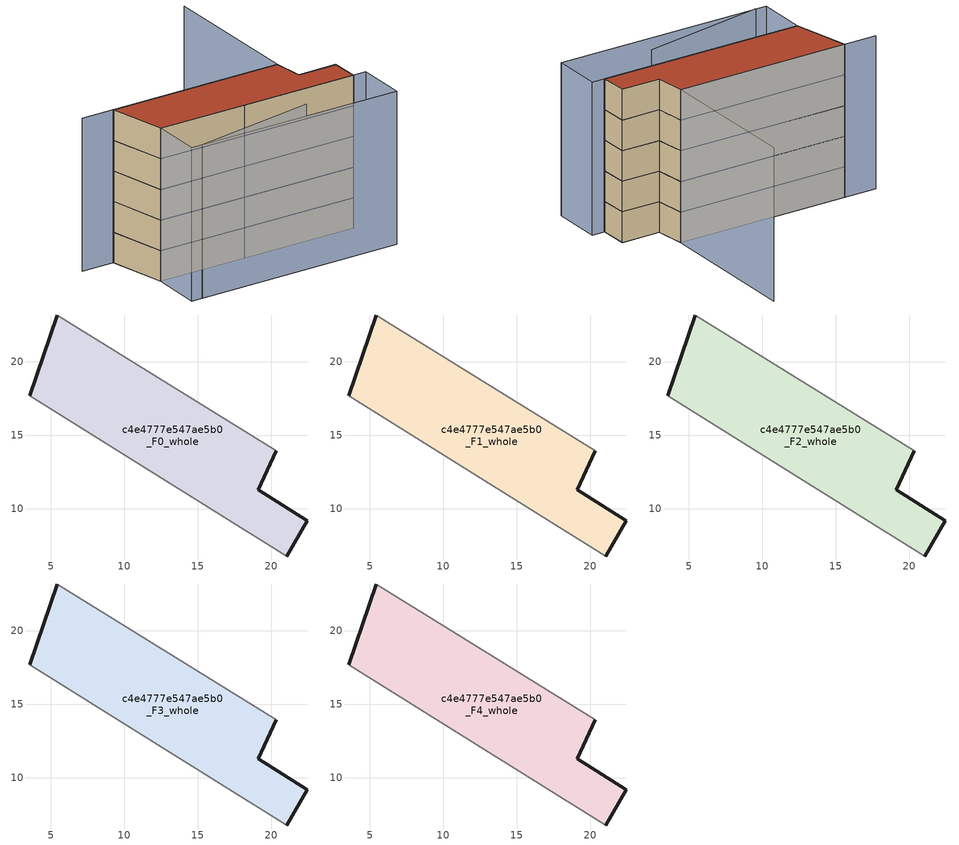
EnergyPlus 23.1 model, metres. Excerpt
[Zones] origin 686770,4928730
c4e4777e547ae5b0_F0_whole
 floor ground (EU_floor_Construction): 21.03,6.78 22.45,9.18 19.12,11.27 20.34,13.95 5.44,23.17 3.55,17.68 11.17,12.92 z0
 wall outside (EU_wall_Construction): 20.34,13.95 19.12,11.27 22.45,9.18 21.03,6.78 / 3.55,17.68 5.44,23.17 z0:3
 wall adiabatic (EU_wall_Construction): 21.03,6.78 11.17,12.92 3.55,17.68 / 5.44,23.17 20.34,13.95 z0:3
c4e4777e547ae5b0_F1_whole
 floor to c4e4777e547ae5b0_F0_whole (EU_floor_Construction): 21.03,6.78 22.45,9.18 19.12,11.27 20.34,13.95 5.44,23.17 3.55,17.68 11.17,12.92 z3
 wall outside (EU_wall_Construction): 20.34,13.95 19.12,11.27 22.45,9.18 21.03,6.78 / 3.55,17.68 5.44,23.17 z3:6
 wall adiabatic (EU_wall_Construction): 21.03,6.78 11.17,12.92 3.55,17.68 / 5.44,23.17 20.34,13.95 z3:6
c4e4777e547ae5b0_F2_whole
 floor to c4e4777e547ae5b0_F1_whole (EU_floor_Construction): 21.03,6.78 22.45,9.18 19.12,11.27 20.34,13.95 5.44,23.17 3.55,17.68 11.17,12.92 z6
 wall outside (EU_wall_Construction): 20.34,13.95 19.12,11.27 22.45,9.18 21.03,6.78 / 3.55,17.68 5.44,23.17 z6:9
 wall adiabatic (EU_wall_Construction): 21.03,6.78 11.17,12.92 3.55,17.68 / 5.44,23.17 20.34,13.95 z6:9
c4e4777e547ae5b0_F3_whole
 floor to c4e4777e547ae5b0_F2_whole (EU_floor_Construction): 21.03,6.78 22.45,9.18 19.12,11.27 20.34,13.95 5.44,23.17 3.55,17.68 11.17,12.92 z9
 wall outside (EU_wall_Construction): 20.34,13.95 19.12,11.27 22.45,9.18 21.03,6.78 / 3.55,17.68 5.44,23.17 z9:12
 wall adiabatic (EU_wall_Construction): 21.03,6.78 11.17,12.92 3.55,17.68 / 5.44,23.17 20.34,13.95 z9:12
c4e4777e547ae5b0_F4_whole
 floor to c4e4777e547ae5b0_F3_whole (EU_floor_Construction): 21.03,6.78 22.45,9.18 19.12,11.27 20.34,13.95 5.44,23.17 3.55,17.68 11.17,12.92 z12
 wall outside (EU_wall_Construction): 20.34,13.95 19.12,11.27 22.45,9.18 21.03,6.78 / 3.55,17.68 5.44,23.17 z12:15
 wall adiabatic (EU_wall_Construction): 21.03,6.78 11.17,12.92 3.55,17.68 / 5.44,23.17 20.34,13.95 z12:15
 roof outside (EU_roof_Construction): 20.34,13.95 19.12,11.27 22.45,9.18 21.03,6.78 11.17,12.92 3.55,17.68 5.44,23.17 z15
shading: 1.87,12.81 13.66,8.03 / 28.2,26.65 20.34,13.95 / 20.34,13.95 2.6,24.93 / 3.55,17.68 22.15,6.09 / 22.15,6.09 19.49,1.83 / 19.49,1.83 0.89,13.42 / 0.89,13.42 3.55,17.68 z0:15
[Building]
EU S2 Campaign: North Axis=0; Terrain=City; Solar Distribution=FullExterior
[Site:Location]
Bologna: Latitude=44.5; Longitude=11.25; Time Zone=1; Elevation=37
[SizingPeriod:WeatherFileDays]
AnnualSizingPeriod: Begin Month=1; Begin Day of Month=1; End Month=12; End Day of Month=31; Day of Week for Start Day=Monday; Use Weather File Daylight Saving Period=No; Use Weather File Rain and Snow Indicators=No
[MATERIAL]
EU_InternalMass_Material: Roughness=MediumRough; Thickness=0.1; Conductivity=1; Density=1800; Specific Heat=900; Thermal Absorptance=0.9; Solar Absorptance=0.7; Visible Absorptance=0.7
[MATERIAL:NOMASS] Roughness=MediumRough; Thermal Absorptance=0.9; Solar Absorptance=0.7; Visible Absorptance=0.7
Name | Thermal Resistance
EU_wall_NoMass | 0.905828
EU_roof_NoMass | 0.37593
EU_floor_NoMass | 0.67114
[CONSTRUCTION]
EU_wall_Construction: EU_wall_NoMass
EU_roof_Construction: EU_roof_NoMass
EU_floor_Construction: EU_floor_NoMass
EU_InternalMass_Construction: EU_InternalMass_Material
[ZONE] Type=1; Multiplier=1; Ceiling Height=autocalculate; Volume=326.295; Floor Area=autocalculate; Part of Total Floor Area=Yes
c4e4777e547ae5b0_F0_whole; c4e4777e547ae5b0_F1_whole; c4e4777e547ae5b0_F2_whole; c4e4777e547ae5b0_F3_whole; c4e4777e547ae5b0_F4_whole
[INTERNALMASS] Construction=EU_InternalMass_Construction; Surface Area=108.765
Name | Zone or ZoneList
c4e4777e547ae5b0_F0_whole_EU_InternalMass | c4e4777e547ae5b0_F0_whole
c4e4777e547ae5b0_F1_whole_EU_InternalMass | c4e4777e547ae5b0_F1_whole
c4e4777e547ae5b0_F2_whole_EU_InternalMass | c4e4777e547ae5b0_F2_whole
c4e4777e547ae5b0_F3_whole_EU_InternalMass | c4e4777e547ae5b0_F3_whole
c4e4777e547ae5b0_F4_whole_EU_InternalMass | c4e4777e547ae5b0_F4_whole
[OTHEREQUIPMENT] Fuel Type=Electricity; Design Level Calculation Method=Watts/Area; Power per Zone Floor Area=1; Fraction Latent=0; Fraction Radiant=0; Fraction Lost=0; Carbon Dioxide Generation Rate=0; EndUse Subcategory=EU_Step8_InternalGains
Name | Zone or ZoneList or Space or SpaceList | Schedule
EU_Step8_InternalGain_c4e4777e547ae5b0_F0_whole_f000 | c4e4777e547ae5b0_F0_whole | EU_Step8_GainSchedule_c4e4777e547ae5b0_F0_whole_f000
EU_Step8_InternalGain_c4e4777e547ae5b0_F1_whole_f000 | c4e4777e547ae5b0_F1_whole | EU_Step8_GainSchedule_c4e4777e547ae5b0_F1_whole_f000
EU_Step8_InternalGain_c4e4777e547ae5b0_F2_whole_f000 | c4e4777e547ae5b0_F2_whole | EU_Step8_GainSchedule_c4e4777e547ae5b0_F2_whole_f000
EU_Step8_InternalGain_c4e4777e547ae5b0_F3_whole_f000 | c4e4777e547ae5b0_F3_whole | EU_Step8_GainSchedule_c4e4777e547ae5b0_F3_whole_f000
EU_Step8_InternalGain_c4e4777e547ae5b0_F4_whole_f000 | c4e4777e547ae5b0_F4_whole | EU_Step8_GainSchedule_c4e4777e547ae5b0_F4_whole_f000
[ZONEVENTILATION:DESIGNFLOWRATE] Schedule=EU_AlwaysOn; Design Flow Rate Calculation Method=AirChanges/Hour; Air Changes per Hour=0.73129; Ventilation Type=Natural; Fan Pressure Rise=0; Fan Total Efficiency=1; Constant Term Coefficient=1; Temperature Term Coefficient=0; Velocity Term Coefficient=0; Velocity Squared Term Coefficient=0; Minimum Indoor Temperature=-100; Maximum Indoor Temperature=100; Delta Temperature=-100; Minimum Outdoor Temperature=-100; Maximum Outdoor Temperature=100; Maximum Wind Speed=40
Name | Zone or ZoneList or Space or SpaceList
EU_ConstantAir_c4e4777e547ae5b0_F0_whole | c4e4777e547ae5b0_F0_whole
EU_ConstantAir_c4e4777e547ae5b0_F1_whole | c4e4777e547ae5b0_F1_whole
EU_ConstantAir_c4e4777e547ae5b0_F2_whole | c4e4777e547ae5b0_F2_whole
EU_ConstantAir_c4e4777e547ae5b0_F3_whole | c4e4777e547ae5b0_F3_whole
EU_ConstantAir_c4e4777e547ae5b0_F4_whole | c4e4777e547ae5b0_F4_whole
[HVACTEMPLATE:THERMOSTAT] Constant Heating Setpoint=20; Constant Cooling Setpoint=50
EU_HeatOnly_c4e4777e547ae5b0_F0_whole; EU_HeatOnly_c4e4777e547ae5b0_F1_whole; EU_HeatOnly_c4e4777e547ae5b0_F2_whole; EU_HeatOnly_c4e4777e547ae5b0_F3_whole; EU_HeatOnly_c4e4777e547ae5b0_F4_whole
[HVACTEMPLATE:ZONE:IDEALLOADSAIRSYSTEM] System Availability Schedule=EU_AlwaysOn; Maximum Heating Supply Air Temperature=50; Minimum Cooling Supply Air Temperature=13; Maximum Heating Supply Air Humidity Ratio=0.0156; Minimum Cooling Supply Air Humidity Ratio=0.0077; Heating Limit=NoLimit; Cooling Limit=NoLimit; Heating Availability Schedule=EU_AlwaysOn; Cooling Availability Schedule=EU_CoolingOff; Dehumidification Control Type=ConstantSensibleHeatRatio; Cooling Sensible Heat Ratio=0.7; Dehumidification Setpoint=60; Humidification Control Type=None; Humidification Setpoint=30; Outdoor Air Method=None; Outdoor Air Flow Rate per Person=0.00944; Outdoor Air Flow Rate per Zone Floor Area=0; Outdoor Air Flow Rate per Zone=0; Demand Controlled Ventilation Type=None; Outdoor Air Economizer Type=NoEconomizer; Heat Recovery Type=None; Sensible Heat Recovery Effectiveness=0.7; Latent Heat Recovery Effectiveness=0.65
Name | Template Thermostat
c4e4777e547ae5b0_F0_whole | EU_HeatOnly_c4e4777e547ae5b0_F0_whole
c4e4777e547ae5b0_F1_whole | EU_HeatOnly_c4e4777e547ae5b0_F1_whole
c4e4777e547ae5b0_F2_whole | EU_HeatOnly_c4e4777e547ae5b0_F2_whole
c4e4777e547ae5b0_F3_whole | EU_HeatOnly_c4e4777e547ae5b0_F3_whole
c4e4777e547ae5b0_F4_whole | EU_HeatOnly_c4e4777e547ae5b0_F4_whole
[SIZING:ZONE] Zone Cooling Design Supply Air Temperature Input Method=SupplyAirTemperature; Zone Cooling Design Supply Air Temperature=13; Zone Heating Design Supply Air Temperature Input Method=SupplyAirTemperature; Zone Heating Design Supply Air Temperature=50; Zone Cooling Design Supply Air Humidity Ratio=0.008; Zone Heating Design Supply Air Humidity Ratio=0.008; Cooling Design Air Flow Method=DesignDay; Cooling Design Air Flow Rate=0; Cooling Minimum Air Flow per Zone Floor Area=0.000762; Cooling Minimum Air Flow=0; Cooling Minimum Air Flow Fraction=0.2; Heating Design Air Flow Method=DesignDay; Heating Design Air Flow Rate=0; Heating Maximum Air Flow per Zone Floor Area=0.002032; Heating Maximum Air Flow=0.141576; Heating Maximum Air Flow Fraction=0.3; Account for Dedicated Outdoor Air System=No; Dedicated Outdoor Air System Control Strategy=NeutralSupplyAir; Dedicated Outdoor Air Low Setpoint Temperature for Design=autosize; Dedicated Outdoor Air High Setpoint Temperature for Design=autosize; Zone Load Sizing Method=Sensible Load Only No Latent Load; Zone Latent Cooling Design Supply Air Humidity Ratio Input Method=HumidityRatioDifference; Zone Cooling Design Supply Air Humidity Ratio Difference=0.005; Zone Latent Heating Design Supply Air Humidity Ratio Input Method=HumidityRatioDifference; Zone Humidification Design Supply Air Humidity Ratio Difference=0.005
c4e4777e547ae5b0_F0_whole; c4e4777e547ae5b0_F1_whole; c4e4777e547ae5b0_F2_whole; c4e4777e547ae5b0_F3_whole; c4e4777e547ae5b0_F4_whole
[SCHEDULE:CONSTANT]
Name | Hourly Value
EU_AlwaysOn | 1
EU_CoolingOff | 0
[SCHEDULE:FILE] Column Number=1; Rows to Skip at Top=0; Number of Hours of Data=8760; Column Separator=Comma; Interpolate to Timestep=No; Minutes per Item=60; Adjust Schedule for Daylight Savings=Yes
Name | File
EU_Step8_GainSchedule_c4e4777e547ae5b0_F0_whole_f000 | ../../schedules/c4e4777e547ae5b0/c4e4777e547ae5b0_F0_whole_f000_gain.csv
EU_Step8_GainSchedule_c4e4777e547ae5b0_F1_whole_f000 | ../../schedules/c4e4777e547ae5b0/c4e4777e547ae5b0_F1_whole_f000_gain.csv
EU_Step8_GainSchedule_c4e4777e547ae5b0_F2_whole_f000 | ../../schedules/c4e4777e547ae5b0/c4e4777e547ae5b0_F2_whole_f000_gain.csv
EU_Step8_GainSchedule_c4e4777e547ae5b0_F3_whole_f000 | ../../schedules/c4e4777e547ae5b0/c4e4777e547ae5b0_F3_whole_f000_gain.csv
EU_Step8_GainSchedule_c4e4777e547ae5b0_F4_whole_f000 | ../../schedules/c4e4777e547ae5b0/c4e4777e547ae5b0_F4_whole_f000_gain.csv
